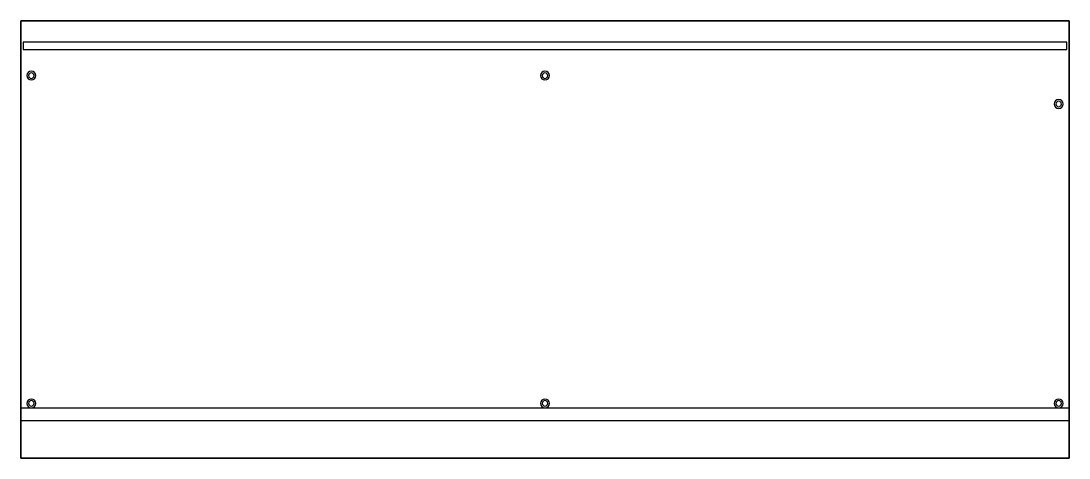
# Model space of a CAD drawing. Extents: x 0 to 960, y 0 to 400.
import ezdxf

# ---------------------------------------------------------------- set-up
doc = ezdxf.new("R2010")
doc.units = 0

msp = doc.modelspace()

# ---------------------------------------------------------------- linework, layer by layer
at = {"layer": 'CONTORNO'}
msp.add_lwpolyline([(0, 400), (960, 400), (960, 0), (0, 0)], close=True, dxfattribs=at)
at = {"layer": 'CONTORNO_INTERIOR', "extrusion": (0, 0, -1)}
msp.add_lwpolyline([(-960, 46), (-960, 34), (0, 34), (0, 46)], close=True, dxfattribs=at)
at = {"layer": 'PANEL'}
msp.add_lwpolyline([(0, 0), (960, 0), (960, 400), (0, 400)], close=True, dxfattribs=at)
at = {"layer": 'RANURA'}
msp.add_lwpolyline([(2, 374), (958, 374), (958, 380.5), (2, 380.5)], close=True, dxfattribs=at)
at = {"layer": 'VDRILL', "extrusion": (0, 0, -1)}
for centre, radius in [((-9.5, 350, 17), 4), ((-9.5, 350), 2.5), ((-480, 350, 17), 4), ((-480, 350), 2.5), ((-950.5, 324, 17), 4), ((-950.5, 324), 2.5), ((-9.5, 50, 17), 4), ((-9.5, 50), 2.5), ((-480, 50, 17), 4), ((-480, 50), 2.5), ((-950.5, 50, 17), 4), ((-950.5, 50), 2.5)]:
    msp.add_circle(centre, radius, dxfattribs=at)

doc.saveas('drawing.dxf')
